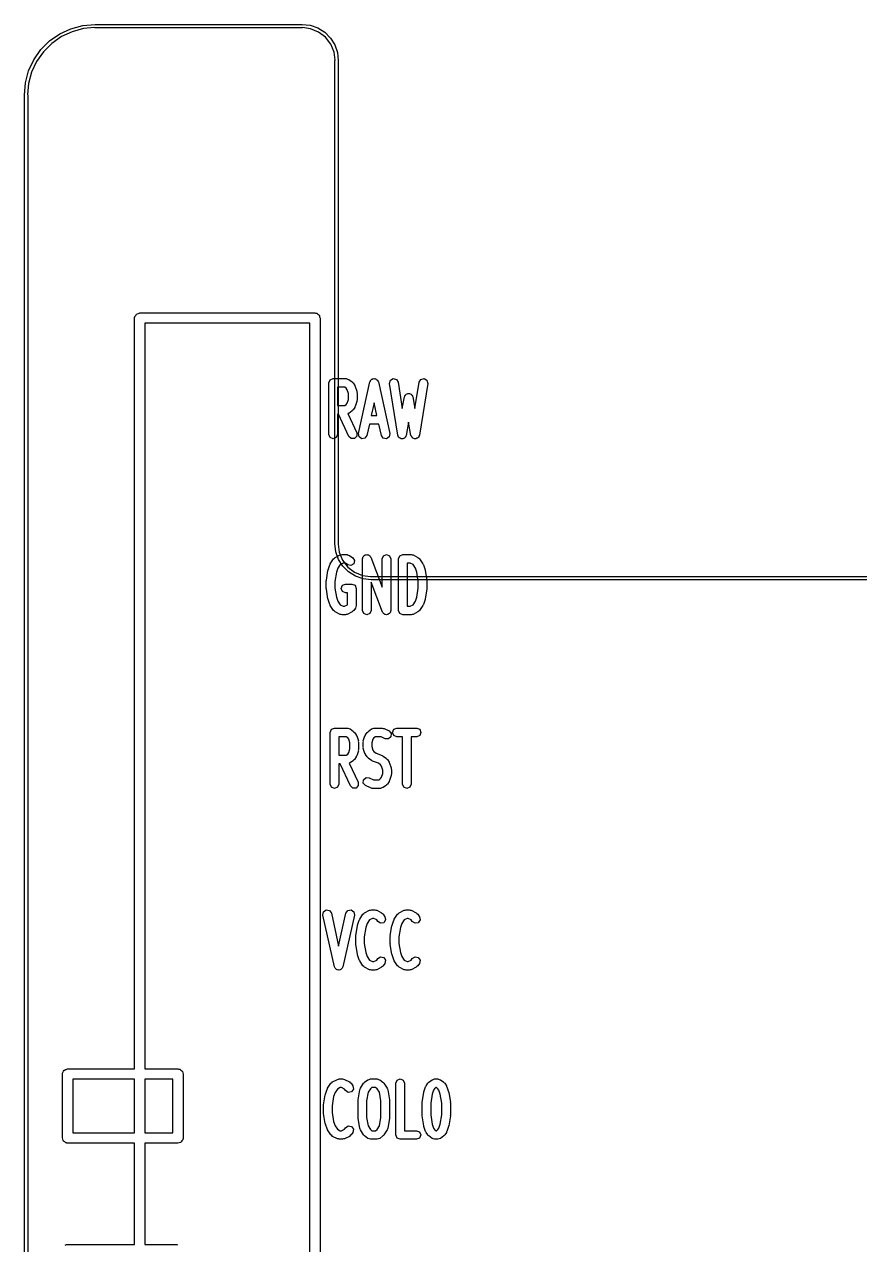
# Model space of a CAD drawing. Extents: x 66 to 223, y -169 to -36.
# Drawn here: x 89.17 to 101.27, y -59.14 to -41.45 of the extents above; entities that cross this region are included whole.
import ezdxf

# ---------------------------------------------------------------- set-up
doc = ezdxf.new("R2010")
doc.units = 0
doc.layers.add('BLACK', color=7, linetype='CONTINUOUS')

msp = doc.modelspace()

# ---------------------------------------------------------------- linework, layer by layer
at = {"layer": 'BLACK', "linetype": 'CONTINUOUS'}
for p, q in [((89.6775, -41.592), (89.8394, -41.5165)), ((89.8394, -41.5165), (90.012, -41.4703)), ((90.02, -41.5158), (89.8553, -41.56)), ((90.012, -41.4703), (90.19, -41.4547)), ((90.1826, -41.5016), (90.02, -41.5158)), ((90.19, -41.5047), (90.1826, -41.5016)), ((90.19, -41.4547), (90.19, -41.4547)), ((90.19, -41.4547), (93.19, -41.4547)), ((93.19, -41.5047), (90.19, -41.5047)), ((93.19, -41.4547), (93.3068, -41.4679)), ((93.1975, -41.5016), (93.19, -41.5047)), ((93.314, -41.5169), (93.1975, -41.5016)), ((93.3068, -41.4679), (93.4178, -41.5067)), ((93.4295, -41.5648), (93.314, -41.5169)), ((93.4178, -41.5067), (93.5173, -41.5692)), ((89.4048, -41.8208), (89.5311, -41.6945)), ((89.5609, -41.73), (89.4402, -41.8506)), ((89.5311, -41.6945), (89.6775, -41.592)), ((89.7006, -41.6321), (89.5609, -41.73)), ((89.8553, -41.56), (89.7006, -41.6321)), ((93.5288, -41.6409), (93.4295, -41.5648)), ((93.5173, -41.5692), (93.6005, -41.6524)), ((93.6049, -41.7402), (93.5288, -41.6409)), ((93.6005, -41.6524), (93.663, -41.7519)), ((89.3023, -41.9672), (89.4048, -41.8208)), ((89.4402, -41.8506), (89.3424, -41.9903)), ((93.6528, -41.8557), (93.6049, -41.7402)), ((93.6681, -41.9722), (93.6528, -41.8557)), ((93.663, -41.7519), (93.7018, -41.8629)), ((93.7018, -41.8629), (93.715, -41.9797)), ((89.2268, -42.1291), (89.3023, -41.9672)), ((89.3424, -41.9903), (89.2703, -42.145)), ((93.665, -41.9797), (93.6681, -41.9722)), ((93.665, -48.9797), (93.665, -41.9797)), ((93.715, -41.9797), (93.715, -41.9797)), ((93.715, -41.9797), (93.715, -48.9797)), ((89.1806, -42.3017), (89.2268, -42.1291)), ((89.2703, -42.145), (89.2261, -42.3098)), ((89.165, -42.4797), (89.1806, -42.3017)), ((89.2261, -42.3098), (89.2119, -42.4723)), ((89.165, -118.993), (89.165, -42.4797)), ((89.2119, -42.4723), (89.215, -42.4797)), ((89.215, -42.4797), (89.215, -119)), ((90.7614, -45.7117), (90.7631, -45.702)), ((90.7614, -56.592), (90.7614, -45.7117)), ((90.7625, -45.6987), (90.7642, -45.6958)), ((90.7631, -45.702), (90.7625, -45.6987)), ((90.7642, -45.6958), (90.7659, -45.686)), ((90.7659, -45.686), (90.7784, -45.6711)), ((90.7784, -45.6711), (90.7882, -45.6542)), ((90.7882, -45.6542), (90.7946, -45.6519)), ((90.7946, -45.6519), (90.7989, -45.6467)), ((90.7989, -45.6467), (90.8181, -45.6434)), ((90.8181, -45.6434), (90.8364, -45.6367)), ((90.8364, -45.6367), (93.3764, -45.6367)), ((90.9114, -45.7867), (90.9114, -56.592)), ((93.3014, -45.7867), (90.9114, -45.7867)), ((93.3014, -76.1167), (93.3014, -45.7867)), ((93.3764, -45.6367), (93.3861, -45.6384)), ((93.3861, -45.6384), (93.3894, -45.6378)), ((93.3894, -45.6378), (93.3923, -45.6395)), ((93.3923, -45.6395), (93.4021, -45.6412)), ((93.4021, -45.6412), (93.417, -45.6537)), ((93.417, -45.6537), (93.4339, -45.6635)), ((93.4339, -45.6635), (93.4362, -45.6698)), ((93.4362, -45.6698), (93.4414, -45.6742)), ((93.4414, -45.6742), (93.4447, -45.6934)), ((93.4447, -45.6934), (93.4514, -45.7117)), ((93.4514, -45.7117), (93.4514, -76.1917)), ((93.5765, -46.649), (93.5949, -46.6048)), ((93.5765, -47.399), (93.5765, -46.649)), ((93.5949, -46.6048), (93.639, -46.5865)), ((93.639, -46.5865), (93.8295, -46.5865)), ((93.8295, -46.5865), (93.8478, -46.5941)), ((93.8478, -46.5941), (93.867, -46.599)), ((93.867, -46.599), (93.9146, -46.6347)), ((93.9146, -46.6347), (93.9202, -46.644)), ((93.9202, -46.644), (93.9291, -46.65)), ((93.9291, -46.65), (93.953, -46.6857)), ((94.0066, -47.3854), (94.1733, -46.6354)), ((94.1733, -46.6354), (94.1796, -46.6264)), ((94.1796, -46.6264), (94.1816, -46.6154)), ((94.1816, -46.6154), (94.1928, -46.6075)), ((94.1928, -46.6075), (94.2007, -46.5963)), ((94.2007, -46.5963), (94.2117, -46.5943)), ((94.2117, -46.5943), (94.2207, -46.588)), ((94.2207, -46.588), (94.2343, -46.5904)), ((94.2343, -46.5904), (94.2478, -46.588)), ((94.2478, -46.588), (94.2569, -46.5943)), ((94.2569, -46.5943), (94.2678, -46.5963)), ((94.2678, -46.5963), (94.2757, -46.6075)), ((94.2757, -46.6075), (94.287, -46.6154)), ((94.287, -46.6154), (94.2889, -46.6264)), ((94.2889, -46.6264), (94.2953, -46.6354)), ((94.2953, -46.6354), (94.462, -47.3854)), ((94.4583, -46.6588), (94.4694, -46.6123)), ((94.5773, -47.4088), (94.4583, -46.6588)), ((94.4694, -46.6123), (94.5102, -46.5873)), ((94.5102, -46.5873), (94.5567, -46.5984)), ((94.5567, -46.5984), (94.5817, -46.6392)), ((94.5817, -46.6392), (94.6425, -47.0223)), ((94.826, -47.0223), (94.8868, -46.6392)), ((94.8868, -46.6392), (94.9119, -46.5984)), ((95.0103, -46.6588), (94.8912, -47.4088)), ((94.9119, -46.5984), (94.9584, -46.5873)), ((94.9584, -46.5873), (94.9991, -46.6123)), ((94.9991, -46.6123), (95.0103, -46.6588)), ((93.7015, -46.7115), (93.7015, -46.9793)), ((93.8087, -46.7115), (93.7015, -46.7115)), ((93.8311, -46.7283), (93.8087, -46.7115)), ((93.8443, -46.7481), (93.8311, -46.7283)), ((93.8623, -46.802), (93.8443, -46.7481)), ((93.8623, -46.8888), (93.8623, -46.802)), ((93.953, -46.6857), (93.9546, -46.6942)), ((93.9546, -46.6942), (93.9602, -46.7006)), ((93.9602, -46.7006), (93.9841, -46.7721)), ((93.9841, -46.7721), (93.9833, -46.7823)), ((93.9833, -46.7823), (93.9873, -46.7918)), ((93.9873, -46.7918), (93.9873, -46.899)), ((94.6425, -47.0223), (94.6728, -46.8523)), ((94.6728, -46.8523), (94.6801, -46.8408)), ((94.6801, -46.8408), (94.683, -46.8275)), ((94.683, -46.8275), (94.6925, -46.8215)), ((94.6925, -46.8215), (94.6985, -46.812)), ((94.6985, -46.812), (94.7118, -46.8091)), ((94.7118, -46.8091), (94.7234, -46.8017)), ((94.7234, -46.8017), (94.7343, -46.8041)), ((94.7343, -46.8041), (94.7452, -46.8017)), ((94.7452, -46.8017), (94.7567, -46.8091)), ((94.7567, -46.8091), (94.7701, -46.812)), ((94.7701, -46.812), (94.7761, -46.8215)), ((94.7761, -46.8215), (94.7855, -46.8275)), ((94.7855, -46.8275), (94.7885, -46.8408)), ((94.7885, -46.8408), (94.7958, -46.8523)), ((94.7958, -46.8523), (94.826, -47.0223)), ((93.7015, -46.9793), (93.8087, -46.9793)), ((93.8087, -46.9793), (93.8311, -46.9626)), ((93.8311, -46.9626), (93.8443, -46.9427)), ((93.8443, -46.9427), (93.8623, -46.8888)), ((93.953, -47.0051), (93.9291, -47.0408)), ((93.9546, -46.9967), (93.953, -47.0051)), ((93.9602, -46.9902), (93.9546, -46.9967)), ((93.9841, -46.9188), (93.9602, -46.9902)), ((93.9873, -46.899), (93.9833, -46.9085)), ((93.9833, -46.9085), (93.9841, -46.9188)), ((94.2343, -46.9371), (94.1932, -47.1222)), ((94.2754, -47.1222), (94.2343, -46.9371)), ((93.7183, -47.1043), (93.7015, -47.1043)), ((93.7015, -47.1043), (93.7015, -47.399)), ((93.8681, -47.4254), (93.7183, -47.1043)), ((93.867, -47.0918), (93.8522, -47.0956)), ((93.8522, -47.0956), (93.9814, -47.3726)), ((93.9146, -47.0561), (93.867, -47.0918)), ((93.9202, -47.0468), (93.9146, -47.0561)), ((93.9291, -47.0408), (93.9202, -47.0468)), ((94.1932, -47.1222), (94.2754, -47.1222)), ((93.9814, -47.3726), (93.9835, -47.4203)), ((94.0149, -47.4325), (94.0066, -47.3854)), ((94.1654, -47.2472), (94.1286, -47.4125)), ((94.3032, -47.2472), (94.1654, -47.2472)), ((94.3399, -47.4125), (94.3032, -47.2472)), ((94.462, -47.3854), (94.4537, -47.4325)), ((94.7343, -47.2204), (94.7006, -47.4099)), ((94.768, -47.4099), (94.7343, -47.2204)), ((93.5949, -47.4432), (93.5765, -47.399)), ((93.639, -47.4615), (93.5949, -47.4432)), ((93.6832, -47.4432), (93.639, -47.4615)), ((93.7015, -47.399), (93.6832, -47.4432)), ((93.9034, -47.4577), (93.8681, -47.4254)), ((93.9512, -47.4556), (93.9034, -47.4577)), ((93.9835, -47.4203), (93.9512, -47.4556)), ((94.0541, -47.46), (94.0149, -47.4325)), ((94.1012, -47.4517), (94.0541, -47.46)), ((94.1286, -47.4125), (94.1012, -47.4517)), ((94.3674, -47.4517), (94.3399, -47.4125)), ((94.4145, -47.46), (94.3674, -47.4517)), ((94.4537, -47.4325), (94.4145, -47.46)), ((94.5847, -47.4209), (94.5773, -47.4088)), ((94.5878, -47.4348), (94.5847, -47.4209)), ((94.5968, -47.4405), (94.5878, -47.4348)), ((94.6023, -47.4496), (94.5968, -47.4405)), ((94.6161, -47.4529), (94.6023, -47.4496)), ((94.6281, -47.4605), (94.6161, -47.4529)), ((94.6385, -47.4582), (94.6281, -47.4605)), ((94.6488, -47.4607), (94.6385, -47.4582)), ((94.661, -47.4533), (94.6488, -47.4607)), ((94.6748, -47.4502), (94.661, -47.4533)), ((94.6806, -47.4413), (94.6748, -47.4502)), ((94.6896, -47.4357), (94.6806, -47.4413)), ((94.6929, -47.4219), (94.6896, -47.4357)), ((94.7006, -47.4099), (94.6929, -47.4219)), ((94.7756, -47.4219), (94.768, -47.4099)), ((94.7789, -47.4357), (94.7756, -47.4219)), ((94.788, -47.4413), (94.7789, -47.4357)), ((94.7937, -47.4502), (94.788, -47.4413)), ((94.8076, -47.4533), (94.7937, -47.4502)), ((94.8197, -47.4607), (94.8076, -47.4533)), ((94.8301, -47.4582), (94.8197, -47.4607)), ((94.8405, -47.4605), (94.8301, -47.4582)), ((94.8524, -47.4529), (94.8405, -47.4605)), ((94.8662, -47.4496), (94.8524, -47.4529)), ((94.8718, -47.4405), (94.8662, -47.4496)), ((94.8808, -47.4348), (94.8718, -47.4405)), ((94.8838, -47.4209), (94.8808, -47.4348)), ((94.8912, -47.4088), (94.8838, -47.4209)), ((93.6782, -49.0965), (93.665, -48.9797)), ((93.665, -48.9797), (93.665, -48.9797)), ((93.715, -48.9797), (93.7119, -48.9872)), ((93.6706, -49.1788), (93.7421, -49.1431)), ((93.717, -49.2075), (93.6782, -49.0965)), ((93.7119, -48.9872), (93.7272, -49.1037)), ((93.7272, -49.1037), (93.7751, -49.2193)), ((93.7421, -49.1431), (93.7566, -49.1421)), ((93.7566, -49.1421), (93.77, -49.1365)), ((93.77, -49.1365), (93.8414, -49.1365)), ((93.8414, -49.1365), (93.8597, -49.1441)), ((93.8597, -49.1441), (93.8789, -49.149)), ((93.8789, -49.149), (93.9265, -49.1847)), ((94.0785, -49.1655), (94.0829, -49.1548)), ((94.0829, -49.1548), (94.0952, -49.1497)), ((94.0952, -49.1497), (94.1049, -49.1406)), ((94.1049, -49.1406), (94.1165, -49.1409)), ((94.1165, -49.1409), (94.1271, -49.1365)), ((94.1271, -49.1365), (94.1394, -49.1416)), ((94.1394, -49.1416), (94.1527, -49.142)), ((94.1527, -49.142), (94.1606, -49.1504)), ((94.1606, -49.1504), (94.1713, -49.1548)), ((94.1713, -49.1548), (94.1764, -49.1671)), ((94.3504, -49.199), (94.3687, -49.1548)), ((94.3687, -49.1548), (94.4129, -49.1365)), ((94.4129, -49.1365), (94.4571, -49.1548)), ((94.4571, -49.1548), (94.4754, -49.199)), ((94.5884, -49.199), (94.6068, -49.1548)), ((94.6068, -49.1548), (94.6509, -49.1365)), ((94.6509, -49.1365), (94.77, -49.1365)), ((94.77, -49.1365), (94.7834, -49.1421)), ((94.7834, -49.1421), (94.7979, -49.1431)), ((94.7979, -49.1431), (94.8694, -49.1788)), ((93.5678, -49.3578), (93.5917, -49.2864)), ((93.5917, -49.2864), (93.5973, -49.2799)), ((93.5973, -49.2799), (93.5989, -49.2715)), ((93.5989, -49.2715), (93.6466, -49.2)), ((93.6466, -49.2), (93.66, -49.191)), ((93.66, -49.191), (93.6706, -49.1788)), ((93.7076, -49.3338), (93.688, -49.3927)), ((93.7414, -49.2832), (93.7076, -49.3338)), ((93.7795, -49.307), (93.717, -49.2075)), ((93.7848, -49.2615), (93.7414, -49.2832)), ((93.7751, -49.2193), (93.8512, -49.3185)), ((93.8627, -49.3902), (93.7795, -49.307)), ((93.8206, -49.2615), (93.7848, -49.2615)), ((93.8516, -49.2847), (93.8206, -49.2615)), ((93.8512, -49.3185), (93.9504, -49.3946)), ((93.8979, -49.2966), (93.8516, -49.2847)), ((93.9391, -49.2722), (93.8979, -49.2966)), ((93.9265, -49.1847), (93.9509, -49.2259)), ((93.9509, -49.2259), (93.9391, -49.2722)), ((94.0646, -49.199), (94.0697, -49.1867)), ((94.0646, -49.949), (94.0646, -49.199)), ((94.0697, -49.1867), (94.0701, -49.1734)), ((94.0701, -49.1734), (94.0785, -49.1655)), ((94.1764, -49.1671), (94.1855, -49.1767)), ((94.1855, -49.1767), (94.3504, -49.6094)), ((94.3504, -49.6094), (94.3504, -49.199)), ((94.4754, -49.199), (94.4754, -49.949)), ((94.5884, -49.949), (94.5884, -49.199)), ((94.7134, -49.2615), (94.7134, -49.8865)), ((94.7552, -49.2615), (94.7134, -49.2615)), ((94.7986, -49.2832), (94.7552, -49.2615)), ((94.8324, -49.3338), (94.7986, -49.2832)), ((94.852, -49.3927), (94.8324, -49.3338)), ((94.8694, -49.1788), (94.88, -49.191)), ((94.88, -49.191), (94.8934, -49.2)), ((94.8934, -49.2), (94.9411, -49.2715)), ((94.9411, -49.2715), (94.9427, -49.2799)), ((94.9427, -49.2799), (94.9483, -49.2864)), ((94.9483, -49.2864), (94.9722, -49.3578)), ((93.5417, -49.5101), (93.5655, -49.3673)), ((93.5429, -49.5154), (93.5417, -49.5101)), ((93.5655, -49.3673), (93.5682, -49.3629)), ((93.5682, -49.3629), (93.5678, -49.3578)), ((93.688, -49.3927), (93.6658, -49.5256)), ((93.9622, -49.4527), (93.8627, -49.3902)), ((93.9504, -49.3946), (94.066, -49.4425)), ((94.0732, -49.4915), (93.9622, -49.4527)), ((94.066, -49.4425), (94.1825, -49.4578)), ((94.19, -49.5047), (94.0732, -49.4915)), ((94.1825, -49.4578), (94.19, -49.4547)), ((94.19, -49.4547), (103.99, -49.4547)), ((103.99, -49.5047), (94.19, -49.5047)), ((94.8742, -49.5256), (94.852, -49.3927)), ((94.9722, -49.3578), (94.9718, -49.3629)), ((94.9718, -49.3629), (94.9745, -49.3673)), ((94.9745, -49.3673), (94.9983, -49.5101)), ((94.9983, -49.5101), (94.9971, -49.5154)), ((93.5408, -49.5204), (93.5429, -49.5154)), ((93.5408, -49.6276), (93.5408, -49.5204)), ((93.5429, -49.6326), (93.5408, -49.6276)), ((93.5417, -49.6378), (93.5429, -49.6326)), ((93.5655, -49.7807), (93.5417, -49.6378)), ((93.6658, -49.5256), (93.6658, -49.6224)), ((93.6658, -49.6224), (93.688, -49.7553)), ((93.7551, -49.6276), (93.7734, -49.5834)), ((93.7734, -49.6718), (93.7551, -49.6276)), ((93.7734, -49.5834), (93.8176, -49.5651)), ((93.8176, -49.6901), (93.7734, -49.6718)), ((93.8176, -49.5651), (93.9129, -49.5651)), ((93.9129, -49.5651), (93.9571, -49.5834)), ((93.9571, -49.5834), (93.9754, -49.6276)), ((93.9754, -49.6276), (93.9754, -49.8776)), ((94.3545, -49.9712), (94.1896, -49.5386)), ((94.1896, -49.5386), (94.1896, -49.949)), ((94.852, -49.7553), (94.8742, -49.6224)), ((94.8742, -49.6224), (94.8742, -49.5256)), ((94.9983, -49.6378), (94.9745, -49.7807)), ((94.9971, -49.5154), (94.9992, -49.5204)), ((94.9992, -49.6276), (94.9971, -49.6326)), ((94.9971, -49.6326), (94.9983, -49.6378)), ((94.9992, -49.5204), (94.9992, -49.6276)), ((93.5682, -49.785), (93.5655, -49.7807)), ((93.5678, -49.7902), (93.5682, -49.785)), ((93.5917, -49.8616), (93.5678, -49.7902)), ((93.5973, -49.8681), (93.5917, -49.8616)), ((93.688, -49.7553), (93.7076, -49.8141)), ((93.7076, -49.8141), (93.7414, -49.8648)), ((93.7414, -49.8648), (93.7848, -49.8865)), ((93.8029, -49.8865), (93.8463, -49.8648)), ((93.8504, -49.6901), (93.8176, -49.6901)), ((93.8463, -49.8648), (93.8504, -49.8586)), ((93.8504, -49.8586), (93.8504, -49.6901)), ((94.7552, -49.8865), (94.7986, -49.8648)), ((94.7986, -49.8648), (94.8324, -49.8141)), ((94.8324, -49.8141), (94.852, -49.7553)), ((94.9483, -49.8616), (94.9427, -49.8681)), ((94.9722, -49.7902), (94.9483, -49.8616)), ((94.9745, -49.7807), (94.9718, -49.785)), ((94.9718, -49.785), (94.9722, -49.7902)), ((93.5989, -49.8765), (93.5973, -49.8681)), ((93.6466, -49.9479), (93.5989, -49.8765)), ((93.66, -49.9569), (93.6466, -49.9479)), ((93.6706, -49.9692), (93.66, -49.9569)), ((93.742, -50.0049), (93.6706, -49.9692)), ((93.7566, -50.0059), (93.742, -50.0049)), ((93.77, -50.0115), (93.7566, -50.0059)), ((93.8176, -50.0115), (93.77, -50.0115)), ((93.7848, -49.8865), (93.8029, -49.8865)), ((93.8311, -50.0059), (93.8176, -50.0115)), ((93.8456, -50.0049), (93.8311, -50.0059)), ((93.917, -49.9692), (93.8456, -50.0049)), ((93.9276, -49.9569), (93.917, -49.9692)), ((93.9411, -49.9479), (93.9276, -49.9569)), ((93.9649, -49.9122), (93.9411, -49.9479)), ((93.9684, -49.8944), (93.9649, -49.9122)), ((93.9754, -49.8776), (93.9684, -49.8944)), ((94.0829, -49.9932), (94.0646, -49.949)), ((94.1271, -50.0115), (94.0829, -49.9932)), ((94.1713, -49.9932), (94.1271, -50.0115)), ((94.1896, -49.949), (94.1713, -49.9932)), ((94.3636, -49.9809), (94.3545, -49.9712)), ((94.3687, -49.9932), (94.3636, -49.9809)), ((94.3794, -49.9976), (94.3687, -49.9932)), ((94.3873, -50.006), (94.3794, -49.9976)), ((94.4006, -50.0064), (94.3873, -50.006)), ((94.4129, -50.0115), (94.4006, -50.0064)), ((94.4235, -50.0071), (94.4129, -50.0115)), ((94.4351, -50.0074), (94.4235, -50.0071)), ((94.4448, -49.9983), (94.4351, -50.0074)), ((94.4571, -49.9932), (94.4448, -49.9983)), ((94.4615, -49.9825), (94.4571, -49.9932)), ((94.4699, -49.9746), (94.4615, -49.9825)), ((94.4703, -49.9613), (94.4699, -49.9746)), ((94.4754, -49.949), (94.4703, -49.9613)), ((94.6068, -49.9932), (94.5884, -49.949)), ((94.6509, -50.0115), (94.6068, -49.9932)), ((94.77, -50.0115), (94.6509, -50.0115)), ((94.7134, -49.8865), (94.7552, -49.8865)), ((94.7834, -50.0059), (94.77, -50.0115)), ((94.798, -50.0049), (94.7834, -50.0059)), ((94.8694, -49.9692), (94.798, -50.0049)), ((94.88, -49.9569), (94.8694, -49.9692)), ((94.8934, -49.9479), (94.88, -49.9569)), ((94.9411, -49.8765), (94.8934, -49.9479)), ((94.9427, -49.8681), (94.9411, -49.8765)), ((93.598, -51.7145), (93.6163, -51.6703)), ((93.598, -52.4645), (93.598, -51.7145)), ((93.6163, -51.6703), (93.6605, -51.652)), ((93.6605, -51.652), (93.8509, -51.652)), ((93.723, -51.777), (93.723, -52.0448)), ((93.8301, -51.777), (93.723, -51.777)), ((93.8525, -51.7938), (93.8301, -51.777)), ((93.8509, -51.652), (93.8693, -51.6596)), ((93.8657, -51.8136), (93.8525, -51.7938)), ((93.8693, -51.6596), (93.8884, -51.6645)), ((93.8884, -51.6645), (93.9361, -51.7002)), ((93.9361, -51.7002), (93.9416, -51.7095)), ((93.9416, -51.7095), (93.9506, -51.7155)), ((93.9506, -51.7155), (93.9744, -51.7512)), ((93.9744, -51.7512), (93.976, -51.7597)), ((93.976, -51.7597), (93.9817, -51.7661)), ((93.9817, -51.7661), (94.0055, -51.8376)), ((94.0774, -51.8376), (94.1012, -51.7661)), ((94.1012, -51.7661), (94.1068, -51.7597)), ((94.1068, -51.7597), (94.1085, -51.7512)), ((94.1085, -51.7512), (94.1323, -51.7155)), ((94.1323, -51.7155), (94.1413, -51.7095)), ((94.1413, -51.7095), (94.1468, -51.7002)), ((94.1468, -51.7002), (94.1944, -51.6645)), ((94.1944, -51.6645), (94.2136, -51.6596)), ((94.2136, -51.6596), (94.2319, -51.652)), ((94.2304, -51.7938), (94.2171, -51.8136)), ((94.2527, -51.777), (94.2304, -51.7938)), ((94.2319, -51.652), (94.3509, -51.652)), ((94.3362, -51.777), (94.2527, -51.777)), ((94.3944, -51.8061), (94.3362, -51.777)), ((94.3509, -51.652), (94.3644, -51.6576)), ((94.3644, -51.6576), (94.3789, -51.6586)), ((94.3789, -51.6586), (94.4503, -51.6943)), ((94.4421, -51.8095), (94.3944, -51.8061)), ((94.4783, -51.7781), (94.4421, -51.8095)), ((94.4503, -51.6943), (94.4817, -51.7304)), ((94.4817, -51.7304), (94.4783, -51.7781)), ((94.5027, -51.7145), (94.521, -51.6703)), ((94.521, -51.7587), (94.5027, -51.7145)), ((94.521, -51.6703), (94.5652, -51.652)), ((94.5652, -51.777), (94.521, -51.7587)), ((94.5652, -51.652), (94.8509, -51.652)), ((94.6456, -51.777), (94.5652, -51.777)), ((94.6456, -52.4645), (94.6456, -51.777)), ((94.8509, -51.777), (94.7706, -51.777)), ((94.7706, -51.777), (94.7706, -52.4645)), ((94.8509, -51.652), (94.8951, -51.6703)), ((94.8951, -51.7587), (94.8509, -51.777)), ((94.8951, -51.6703), (94.9134, -51.7145)), ((94.9134, -51.7145), (94.8951, -51.7587)), ((93.8837, -51.8675), (93.8657, -51.8136)), ((93.8657, -52.0082), (93.8837, -51.9543)), ((93.8837, -51.9543), (93.8837, -51.8675)), ((94.0055, -51.9843), (93.9817, -52.0557)), ((94.0055, -51.8376), (94.0048, -51.8478)), ((94.0048, -51.8478), (94.0087, -51.8573)), ((94.0087, -51.9645), (94.0048, -51.974)), ((94.0048, -51.974), (94.0055, -51.9843)), ((94.0087, -51.8573), (94.0087, -51.9645)), ((94.0742, -51.8573), (94.0781, -51.8478)), ((94.0742, -51.9288), (94.0742, -51.8573)), ((94.0781, -51.9383), (94.0742, -51.9288)), ((94.0781, -51.8478), (94.0774, -51.8376)), ((94.0774, -51.9485), (94.0781, -51.9383)), ((94.1012, -52.02), (94.0774, -51.9485)), ((94.2171, -51.8136), (94.1992, -51.8675)), ((94.1992, -51.8675), (94.1992, -51.9186)), ((94.1992, -51.9186), (94.2171, -51.9725)), ((94.2171, -51.9725), (94.2304, -51.9923)), ((93.723, -52.0448), (93.8301, -52.0448)), ((93.8301, -52.0448), (93.8525, -52.0281)), ((93.8525, -52.0281), (93.8657, -52.0082)), ((93.8884, -52.1573), (93.8736, -52.1611)), ((93.8736, -52.1611), (94.0028, -52.4381)), ((93.9361, -52.1216), (93.8884, -52.1573)), ((93.9416, -52.1123), (93.9361, -52.1216)), ((93.9506, -52.1063), (93.9416, -52.1123)), ((93.9744, -52.0706), (93.9506, -52.1063)), ((93.976, -52.0622), (93.9744, -52.0706)), ((93.9817, -52.0557), (93.976, -52.0622)), ((94.1068, -52.0264), (94.1012, -52.02)), ((94.1085, -52.0349), (94.1068, -52.0264)), ((94.1323, -52.0706), (94.1085, -52.0349)), ((94.1413, -52.0766), (94.1323, -52.0706)), ((94.1468, -52.0859), (94.1413, -52.0766)), ((94.1944, -52.1216), (94.1468, -52.0859)), ((94.2033, -52.1239), (94.1944, -52.1216)), ((94.21, -52.1302), (94.2033, -52.1239)), ((94.2968, -52.1627), (94.21, -52.1302)), ((94.2304, -51.9923), (94.2622, -52.0163)), ((94.2622, -52.0163), (94.3491, -52.0488)), ((94.3287, -52.1866), (94.2968, -52.1627)), ((94.3491, -52.0488), (94.3558, -52.0551)), ((94.3558, -52.0551), (94.3646, -52.0573)), ((94.3646, -52.0573), (94.4123, -52.0931)), ((94.4123, -52.0931), (94.4178, -52.1024)), ((94.4178, -52.1024), (94.4268, -52.1084)), ((94.4268, -52.1084), (94.4506, -52.1441)), ((94.4506, -52.1441), (94.4522, -52.1525)), ((94.4522, -52.1525), (94.4579, -52.159)), ((94.4579, -52.159), (94.4817, -52.2304)), ((93.7397, -52.1698), (93.723, -52.1698)), ((93.723, -52.1698), (93.723, -52.4645)), ((93.8896, -52.4909), (93.7397, -52.1698)), ((94.3419, -52.2065), (94.3287, -52.1866)), ((94.3599, -52.2603), (94.3419, -52.2065)), ((94.3419, -52.3654), (94.3599, -52.3115)), ((94.3599, -52.3115), (94.3599, -52.2603)), ((94.4817, -52.2304), (94.4809, -52.2407)), ((94.4809, -52.2407), (94.4849, -52.2502)), ((94.4849, -52.3216), (94.4809, -52.3311)), ((94.4809, -52.3311), (94.4817, -52.3414)), ((94.4849, -52.2502), (94.4849, -52.3216)), ((93.6163, -52.5087), (93.598, -52.4645)), ((93.6605, -52.527), (93.6163, -52.5087)), ((93.7047, -52.5087), (93.6605, -52.527)), ((93.723, -52.4645), (93.7047, -52.5087)), ((93.9248, -52.5232), (93.8896, -52.4909)), ((94.0049, -52.4858), (93.9726, -52.5211)), ((94.0028, -52.4381), (94.0049, -52.4858)), ((94.0774, -52.4485), (94.0808, -52.4008)), ((94.1087, -52.4847), (94.0774, -52.4485)), ((94.0808, -52.4008), (94.1169, -52.3695)), ((94.1801, -52.5204), (94.1087, -52.4847)), ((94.1169, -52.3695), (94.1646, -52.3729)), ((94.1646, -52.3729), (94.2229, -52.402)), ((94.2229, -52.402), (94.3063, -52.402)), ((94.3063, -52.402), (94.3287, -52.3852)), ((94.3287, -52.3852), (94.3419, -52.3654)), ((94.3646, -52.5145), (94.3454, -52.5194)), ((94.4123, -52.4788), (94.3646, -52.5145)), ((94.4178, -52.4695), (94.4123, -52.4788)), ((94.4268, -52.4634), (94.4178, -52.4695)), ((94.4506, -52.4277), (94.4268, -52.4634)), ((94.4522, -52.4193), (94.4506, -52.4277)), ((94.4579, -52.4128), (94.4522, -52.4193)), ((94.4817, -52.3414), (94.4579, -52.4128)), ((94.6639, -52.5087), (94.6456, -52.4645)), ((94.7081, -52.527), (94.6639, -52.5087)), ((94.7523, -52.5087), (94.7081, -52.527)), ((94.7706, -52.4645), (94.7523, -52.5087)), ((93.9726, -52.5211), (93.9248, -52.5232)), ((94.1947, -52.5214), (94.1801, -52.5204)), ((94.2081, -52.527), (94.1947, -52.5214)), ((94.3271, -52.527), (94.2081, -52.527)), ((94.3454, -52.5194), (94.3271, -52.527)), ((93.4923, -54.3625), (93.5006, -54.3154)), ((93.659, -55.1125), (93.4923, -54.3625)), ((93.5006, -54.3154), (93.5398, -54.288)), ((93.5398, -54.288), (93.5869, -54.2963)), ((93.5869, -54.2963), (93.6143, -54.3354)), ((93.6143, -54.3354), (93.72, -54.8109)), ((93.72, -54.8109), (93.8257, -54.3354)), ((93.9477, -54.3625), (93.781, -55.1125)), ((93.8257, -54.3354), (93.8531, -54.2963)), ((93.8531, -54.2963), (93.9002, -54.288)), ((93.9002, -54.288), (93.9394, -54.3154)), ((93.9394, -54.3154), (93.9477, -54.3625)), ((93.994, -54.5078), (94.0178, -54.4364)), ((94.0178, -54.4364), (94.0235, -54.4299)), ((94.0235, -54.4299), (94.0251, -54.4215)), ((94.0251, -54.4215), (94.0728, -54.35)), ((94.0728, -54.35), (94.0862, -54.341)), ((94.0862, -54.341), (94.0968, -54.3288)), ((94.0968, -54.3288), (94.1682, -54.2931)), ((94.1676, -54.4332), (94.1338, -54.4838)), ((94.2109, -54.4115), (94.1676, -54.4332)), ((94.1682, -54.2931), (94.1828, -54.2921)), ((94.1828, -54.2921), (94.1962, -54.2865)), ((94.1962, -54.2865), (94.2438, -54.2865)), ((94.2291, -54.4115), (94.2109, -54.4115)), ((94.2724, -54.4332), (94.2291, -54.4115)), ((94.2438, -54.2865), (94.2572, -54.2921)), ((94.2572, -54.2921), (94.2718, -54.2931)), ((94.2718, -54.2931), (94.3432, -54.3288)), ((94.287, -54.4551), (94.2724, -54.4332)), ((94.3268, -54.4817), (94.287, -54.4551)), ((94.3432, -54.3288), (94.3538, -54.341)), ((94.3538, -54.341), (94.3672, -54.35)), ((94.3672, -54.35), (94.3911, -54.3857)), ((94.4003, -54.4327), (94.3737, -54.4724)), ((94.3911, -54.3857), (94.4003, -54.4327)), ((94.494, -54.5078), (94.5178, -54.4364)), ((94.5178, -54.4364), (94.5235, -54.4299)), ((94.5235, -54.4299), (94.5251, -54.4215)), ((94.5251, -54.4215), (94.5728, -54.35)), ((94.5728, -54.35), (94.5862, -54.341)), ((94.5862, -54.341), (94.5968, -54.3288)), ((94.5968, -54.3288), (94.6682, -54.2931)), ((94.6676, -54.4332), (94.6338, -54.4838)), ((94.7109, -54.4115), (94.6676, -54.4332)), ((94.6682, -54.2931), (94.6828, -54.2921)), ((94.6828, -54.2921), (94.6962, -54.2865)), ((94.6962, -54.2865), (94.7438, -54.2865)), ((94.7291, -54.4115), (94.7109, -54.4115)), ((94.7724, -54.4332), (94.7291, -54.4115)), ((94.7438, -54.2865), (94.7572, -54.2921)), ((94.7572, -54.2921), (94.7718, -54.2931)), ((94.7718, -54.2931), (94.8432, -54.3288)), ((94.787, -54.4551), (94.7724, -54.4332)), ((94.8268, -54.4817), (94.787, -54.4551)), ((94.8432, -54.3288), (94.8538, -54.341)), ((94.8538, -54.341), (94.8672, -54.35)), ((94.8672, -54.35), (94.8911, -54.3857)), ((94.9003, -54.4327), (94.8737, -54.4724)), ((94.8911, -54.3857), (94.9003, -54.4327)), ((93.9679, -54.6601), (93.9917, -54.5173)), ((93.9917, -54.5173), (93.9944, -54.5129)), ((93.9944, -54.5129), (93.994, -54.5078)), ((94.1142, -54.5427), (94.092, -54.6756)), ((94.1338, -54.4838), (94.1142, -54.5427)), ((94.3737, -54.4724), (94.3268, -54.4817)), ((94.4679, -54.6601), (94.4917, -54.5173)), ((94.4917, -54.5173), (94.4944, -54.5129)), ((94.4944, -54.5129), (94.494, -54.5078)), ((94.6142, -54.5427), (94.592, -54.6756)), ((94.6338, -54.4838), (94.6142, -54.5427)), ((94.8737, -54.4724), (94.8268, -54.4817)), ((93.967, -54.6704), (93.9691, -54.6654)), ((93.967, -54.7776), (93.967, -54.6704)), ((93.9691, -54.7826), (93.967, -54.7776)), ((93.9691, -54.6654), (93.9679, -54.6601)), ((93.9679, -54.7878), (93.9691, -54.7826)), ((93.9917, -54.9307), (93.9679, -54.7878)), ((94.092, -54.6756), (94.092, -54.7724)), ((94.092, -54.7724), (94.1142, -54.9053)), ((94.467, -54.6704), (94.4691, -54.6654)), ((94.467, -54.7776), (94.467, -54.6704)), ((94.4691, -54.7826), (94.467, -54.7776)), ((94.4691, -54.6654), (94.4679, -54.6601)), ((94.4679, -54.7878), (94.4691, -54.7826)), ((94.4917, -54.9307), (94.4679, -54.7878)), ((94.592, -54.6756), (94.592, -54.7724)), ((94.592, -54.7724), (94.6142, -54.9053)), ((93.9944, -54.935), (93.9917, -54.9307)), ((93.994, -54.9402), (93.9944, -54.935)), ((94.0178, -55.0116), (93.994, -54.9402)), ((94.1142, -54.9053), (94.1338, -54.9641)), ((94.1338, -54.9641), (94.1676, -55.0148)), ((94.2724, -55.0148), (94.287, -54.9929)), ((94.287, -54.9929), (94.3268, -54.9663)), ((94.3268, -54.9663), (94.3737, -54.9756)), ((94.3737, -54.9756), (94.4003, -55.0153)), ((94.4944, -54.935), (94.4917, -54.9307)), ((94.494, -54.9402), (94.4944, -54.935)), ((94.5178, -55.0116), (94.494, -54.9402)), ((94.6142, -54.9053), (94.6338, -54.9641)), ((94.6338, -54.9641), (94.6676, -55.0148)), ((94.7724, -55.0148), (94.787, -54.9929)), ((94.787, -54.9929), (94.8268, -54.9663)), ((94.8268, -54.9663), (94.8737, -54.9756)), ((94.8737, -54.9756), (94.9003, -55.0153)), ((93.6654, -55.1216), (93.659, -55.1125)), ((93.6673, -55.1325), (93.6654, -55.1216)), ((93.6785, -55.1404), (93.6673, -55.1325)), ((93.6864, -55.1517), (93.6785, -55.1404)), ((93.6974, -55.1536), (93.6864, -55.1517)), ((93.7064, -55.16), (93.6974, -55.1536)), ((93.72, -55.1576), (93.7064, -55.16)), ((93.7336, -55.16), (93.72, -55.1576)), ((93.7426, -55.1536), (93.7336, -55.16)), ((93.7536, -55.1517), (93.7426, -55.1536)), ((93.7615, -55.1404), (93.7536, -55.1517)), ((93.7727, -55.1325), (93.7615, -55.1404)), ((93.7746, -55.1216), (93.7727, -55.1325)), ((93.781, -55.1125), (93.7746, -55.1216)), ((94.0235, -55.0181), (94.0178, -55.0116)), ((94.0251, -55.0265), (94.0235, -55.0181)), ((94.0728, -55.0979), (94.0251, -55.0265)), ((94.0862, -55.1069), (94.0728, -55.0979)), ((94.0968, -55.1192), (94.0862, -55.1069)), ((94.1682, -55.1549), (94.0968, -55.1192)), ((94.1676, -55.0148), (94.2109, -55.0365)), ((94.1827, -55.1559), (94.1682, -55.1549)), ((94.1962, -55.1615), (94.1827, -55.1559)), ((94.2438, -55.1615), (94.1962, -55.1615)), ((94.2109, -55.0365), (94.2291, -55.0365)), ((94.2291, -55.0365), (94.2724, -55.0148)), ((94.2573, -55.1559), (94.2438, -55.1615)), ((94.2718, -55.1549), (94.2573, -55.1559)), ((94.3432, -55.1192), (94.2718, -55.1549)), ((94.3538, -55.1069), (94.3432, -55.1192)), ((94.3672, -55.0979), (94.3538, -55.1069)), ((94.3911, -55.0622), (94.3672, -55.0979)), ((94.4003, -55.0153), (94.3911, -55.0622)), ((94.5235, -55.0181), (94.5178, -55.0116)), ((94.5251, -55.0265), (94.5235, -55.0181)), ((94.5728, -55.0979), (94.5251, -55.0265)), ((94.5862, -55.1069), (94.5728, -55.0979)), ((94.5968, -55.1192), (94.5862, -55.1069)), ((94.6682, -55.1549), (94.5968, -55.1192)), ((94.6676, -55.0148), (94.7109, -55.0365)), ((94.6827, -55.1559), (94.6682, -55.1549)), ((94.6962, -55.1615), (94.6827, -55.1559)), ((94.7438, -55.1615), (94.6962, -55.1615)), ((94.7109, -55.0365), (94.7291, -55.0365)), ((94.7291, -55.0365), (94.7724, -55.0148)), ((94.7573, -55.1559), (94.7438, -55.1615)), ((94.7718, -55.1549), (94.7573, -55.1559)), ((94.8432, -55.1192), (94.7718, -55.1549)), ((94.8538, -55.1069), (94.8432, -55.1192)), ((94.8672, -55.0979), (94.8538, -55.1069)), ((94.8911, -55.0622), (94.8672, -55.0979)), ((94.9003, -55.0153), (94.8911, -55.0622)), ((89.716, -56.667), (89.7177, -56.6573)), ((89.716, -57.592), (89.716, -56.667)), ((89.7171, -56.654), (89.7188, -56.6511)), ((89.7177, -56.6573), (89.7171, -56.654)), ((89.7188, -56.6511), (89.7205, -56.6413)), ((89.7205, -56.6413), (89.733, -56.6264)), ((89.733, -56.6264), (89.7427, -56.6095)), ((89.7427, -56.6095), (89.7491, -56.6072)), ((89.7491, -56.6072), (89.7535, -56.602)), ((89.7535, -56.602), (89.7726, -56.5987)), ((89.7726, -56.5987), (89.791, -56.592)), ((89.791, -56.592), (90.7614, -56.592)), ((89.866, -56.742), (89.866, -57.517)), ((90.7614, -56.742), (89.866, -56.742)), ((90.7614, -57.517), (90.7614, -56.742)), ((90.9114, -56.592), (91.391, -56.592)), ((90.9114, -56.742), (90.9114, -57.517)), ((91.316, -56.742), (90.9114, -56.742)), ((91.316, -57.517), (91.316, -56.742)), ((91.391, -56.592), (91.4007, -56.5937)), ((91.4007, -56.5937), (91.404, -56.5931)), ((91.404, -56.5931), (91.4069, -56.5948)), ((91.4069, -56.5948), (91.4166, -56.5965)), ((91.4166, -56.5965), (91.4315, -56.609)), ((91.4315, -56.609), (91.4484, -56.6188)), ((91.4484, -56.6188), (91.4507, -56.6251)), ((91.4507, -56.6251), (91.4559, -56.6295)), ((91.4559, -56.6295), (91.4593, -56.6487)), ((91.4593, -56.6487), (91.466, -56.667)), ((91.466, -56.667), (91.466, -57.592)), ((93.6301, -56.7788), (93.7016, -56.7431)), ((93.7016, -56.7431), (93.7161, -56.7421)), ((93.7161, -56.7421), (93.7295, -56.7365)), ((93.7295, -56.7365), (93.7771, -56.7365)), ((93.7771, -56.7365), (93.7906, -56.7421)), ((93.7906, -56.7421), (93.8051, -56.7431)), ((93.8051, -56.7431), (93.8765, -56.7788)), ((94.0968, -56.7847), (94.1444, -56.749)), ((94.1444, -56.749), (94.1636, -56.7441)), ((94.1636, -56.7441), (94.1819, -56.7365)), ((94.1819, -56.7365), (94.2771, -56.7365)), ((94.2771, -56.7365), (94.2954, -56.7441)), ((94.2954, -56.7441), (94.3146, -56.749)), ((94.3146, -56.749), (94.3623, -56.7847)), ((94.548, -56.799), (94.5663, -56.7548)), ((94.5663, -56.7548), (94.6105, -56.7365)), ((94.6105, -56.7365), (94.6547, -56.7548)), ((94.6547, -56.7548), (94.673, -56.799)), ((95.0254, -56.7847), (95.073, -56.749)), ((95.073, -56.749), (95.0922, -56.7441)), ((95.0922, -56.7441), (95.1105, -56.7365)), ((95.1105, -56.7365), (95.1581, -56.7365)), ((95.1581, -56.7365), (95.1764, -56.7441)), ((95.1764, -56.7441), (95.1956, -56.749)), ((95.1956, -56.749), (95.2432, -56.7847)), ((93.5274, -56.9578), (93.5512, -56.8864)), ((93.5512, -56.8864), (93.5568, -56.8799)), ((93.5568, -56.8799), (93.5585, -56.8715)), ((93.5585, -56.8715), (93.6061, -56.8)), ((93.6061, -56.8), (93.6195, -56.791)), ((93.6195, -56.791), (93.6301, -56.7788)), ((93.6671, -56.9338), (93.6475, -56.9927)), ((93.7009, -56.8832), (93.6671, -56.9338)), ((93.7443, -56.8615), (93.7009, -56.8832)), ((93.7624, -56.8615), (93.7443, -56.8615)), ((93.8058, -56.8832), (93.7624, -56.8615)), ((93.8204, -56.9051), (93.8058, -56.8832)), ((93.8601, -56.9317), (93.8204, -56.9051)), ((93.9071, -56.9224), (93.8601, -56.9317)), ((93.8765, -56.7788), (93.8871, -56.791)), ((93.8871, -56.791), (93.9006, -56.8)), ((93.9006, -56.8), (93.9244, -56.8357)), ((93.9337, -56.8827), (93.9071, -56.9224)), ((93.9244, -56.8357), (93.9337, -56.8827)), ((94.0012, -57.0387), (94.025, -56.8959)), ((94.025, -56.8959), (94.0321, -56.8845)), ((94.0321, -56.8845), (94.0347, -56.8715)), ((94.0347, -56.8715), (94.0823, -56.8)), ((94.0823, -56.8), (94.0913, -56.794)), ((94.0913, -56.794), (94.0968, -56.7847)), ((94.1461, -56.9296), (94.1254, -57.0542)), ((94.1804, -56.8783), (94.1461, -56.9296)), ((94.2027, -56.8615), (94.1804, -56.8783)), ((94.2563, -56.8615), (94.2027, -56.8615)), ((94.2787, -56.8783), (94.2563, -56.8615)), ((94.3129, -56.9296), (94.2787, -56.8783)), ((94.3337, -57.0542), (94.3129, -56.9296)), ((94.3623, -56.7847), (94.3678, -56.794)), ((94.3678, -56.794), (94.3768, -56.8)), ((94.3768, -56.8), (94.4244, -56.8715)), ((94.4244, -56.8715), (94.427, -56.8845)), ((94.427, -56.8845), (94.434, -56.8959)), ((94.434, -56.8959), (94.4578, -57.0387)), ((94.548, -57.549), (94.548, -56.799)), ((94.673, -56.799), (94.673, -57.4865)), ((94.9298, -57.0744), (94.9536, -56.9316)), ((94.9536, -56.9316), (94.9563, -56.9272)), ((94.9559, -56.9221), (94.9798, -56.8506)), ((94.9563, -56.9272), (94.9559, -56.9221)), ((94.9798, -56.8506), (94.9854, -56.8442)), ((94.9854, -56.8442), (94.987, -56.8357)), ((94.987, -56.8357), (95.0109, -56.8)), ((95.0109, -56.8), (95.0198, -56.794)), ((95.0198, -56.794), (95.0254, -56.7847)), ((95.0957, -56.8981), (95.0761, -56.957)), ((95.1089, -56.8783), (95.0957, -56.8981)), ((95.1313, -56.8615), (95.1089, -56.8783)), ((95.1373, -56.8615), (95.1313, -56.8615)), ((95.1596, -56.8783), (95.1373, -56.8615)), ((95.1729, -56.8981), (95.1596, -56.8783)), ((95.1925, -56.957), (95.1729, -56.8981)), ((95.2432, -56.7847), (95.2487, -56.794)), ((95.2487, -56.794), (95.2577, -56.8)), ((95.2577, -56.8), (95.2815, -56.8357)), ((95.2815, -56.8357), (95.2832, -56.8442)), ((95.2832, -56.8442), (95.2888, -56.8506)), ((95.2888, -56.8506), (95.3126, -56.9221)), ((95.3126, -56.9221), (95.3123, -56.9272)), ((95.3123, -56.9272), (95.315, -56.9316)), ((95.315, -56.9316), (95.3388, -57.0744)), ((93.5012, -57.1101), (93.525, -56.9673)), ((93.5024, -57.1154), (93.5012, -57.1101)), ((93.525, -56.9673), (93.5277, -56.9629)), ((93.5277, -56.9629), (93.5274, -56.9578)), ((93.6475, -56.9927), (93.6254, -57.1256)), ((94.0004, -57.049), (94.0024, -57.044)), ((94.0004, -57.299), (94.0004, -57.049)), ((94.0024, -57.044), (94.0012, -57.0387)), ((94.1254, -57.0542), (94.1254, -57.2938)), ((94.3337, -57.2938), (94.3337, -57.0542)), ((94.4578, -57.0387), (94.4566, -57.044)), ((94.4566, -57.044), (94.4587, -57.049)), ((94.4587, -57.049), (94.4587, -57.299)), ((94.9289, -57.0847), (94.931, -57.0797)), ((94.9289, -57.2633), (94.9289, -57.0847)), ((94.931, -57.0797), (94.9298, -57.0744)), ((95.0761, -56.957), (95.0539, -57.0899)), ((95.0539, -57.0899), (95.0539, -57.2581)), ((95.2146, -57.0899), (95.1925, -56.957)), ((95.2146, -57.2581), (95.2146, -57.0899)), ((95.3388, -57.0744), (95.3376, -57.0797)), ((95.3376, -57.0797), (95.3396, -57.0847)), ((95.3396, -57.0847), (95.3396, -57.2633)), ((93.5004, -57.1204), (93.5024, -57.1154)), ((93.5004, -57.2276), (93.5004, -57.1204)), ((93.5024, -57.2326), (93.5004, -57.2276)), ((93.5012, -57.2378), (93.5024, -57.2326)), ((93.525, -57.3807), (93.5012, -57.2378)), ((93.6254, -57.1256), (93.6254, -57.2224)), ((93.6254, -57.2224), (93.6475, -57.3553)), ((94.931, -57.2683), (94.9289, -57.2633)), ((94.9298, -57.2735), (94.931, -57.2683)), ((94.9536, -57.4164), (94.9298, -57.2735)), ((95.0539, -57.2581), (95.0761, -57.391)), ((95.1925, -57.391), (95.2146, -57.2581)), ((95.3388, -57.2735), (95.315, -57.4164)), ((95.3396, -57.2633), (95.3376, -57.2683)), ((95.3376, -57.2683), (95.3388, -57.2735)), ((93.5277, -57.385), (93.525, -57.3807)), ((93.5274, -57.3902), (93.5277, -57.385)), ((93.5512, -57.4616), (93.5274, -57.3902)), ((93.5568, -57.4681), (93.5512, -57.4616)), ((93.5585, -57.4765), (93.5568, -57.4681)), ((93.6475, -57.3553), (93.6671, -57.4141)), ((93.6671, -57.4141), (93.7009, -57.4648)), ((93.7009, -57.4648), (93.7443, -57.4865)), ((93.7624, -57.4865), (93.8058, -57.4648)), ((93.8058, -57.4648), (93.8204, -57.4429)), ((93.8204, -57.4429), (93.8601, -57.4163)), ((93.8601, -57.4163), (93.9071, -57.4256)), ((93.9071, -57.4256), (93.9337, -57.4653)), ((93.9337, -57.4653), (93.9244, -57.5122)), ((94.0024, -57.304), (94.0004, -57.299)), ((94.0012, -57.3093), (94.0024, -57.304)), ((94.025, -57.4521), (94.0012, -57.3093)), ((94.0321, -57.4634), (94.025, -57.4521)), ((94.0347, -57.4765), (94.0321, -57.4634)), ((94.1254, -57.2938), (94.1461, -57.4183)), ((94.1461, -57.4183), (94.1804, -57.4697)), ((94.2787, -57.4697), (94.3129, -57.4183)), ((94.3129, -57.4183), (94.3337, -57.2938)), ((94.427, -57.4634), (94.4244, -57.4765)), ((94.434, -57.4521), (94.427, -57.4634)), ((94.4578, -57.3093), (94.434, -57.4521)), ((94.4587, -57.299), (94.4566, -57.304)), ((94.4566, -57.304), (94.4578, -57.3093)), ((94.9563, -57.4208), (94.9536, -57.4164)), ((94.9559, -57.4259), (94.9563, -57.4208)), ((94.9798, -57.4973), (94.9559, -57.4259)), ((95.0761, -57.391), (95.0957, -57.4499)), ((95.0957, -57.4499), (95.1089, -57.4697)), ((95.1596, -57.4697), (95.1729, -57.4499)), ((95.1729, -57.4499), (95.1925, -57.391)), ((95.3126, -57.4259), (95.2888, -57.4973)), ((95.315, -57.4164), (95.3123, -57.4208)), ((95.3123, -57.4208), (95.3126, -57.4259)), ((89.7226, -57.6103), (89.716, -57.592)), ((89.726, -57.6295), (89.7226, -57.6103)), ((89.7312, -57.6338), (89.726, -57.6295)), ((89.7335, -57.6402), (89.7312, -57.6338)), ((89.7504, -57.6499), (89.7335, -57.6402)), ((89.866, -57.517), (90.7614, -57.517)), ((90.9114, -57.517), (91.316, -57.517)), ((91.4489, -57.6326), (91.4392, -57.6494)), ((91.4614, -57.6176), (91.4489, -57.6326)), ((91.4631, -57.6079), (91.4614, -57.6176)), ((91.4648, -57.605), (91.4631, -57.6079)), ((91.466, -57.592), (91.4642, -57.6017)), ((91.4642, -57.6017), (91.4648, -57.605)), ((93.6061, -57.5479), (93.5585, -57.4765)), ((93.6195, -57.5569), (93.6061, -57.5479)), ((93.6301, -57.5692), (93.6195, -57.5569)), ((93.7016, -57.6049), (93.6301, -57.5692)), ((93.7161, -57.6059), (93.7016, -57.6049)), ((93.7295, -57.6115), (93.7161, -57.6059)), ((93.7771, -57.6115), (93.7295, -57.6115)), ((93.7443, -57.4865), (93.7624, -57.4865)), ((93.7906, -57.6059), (93.7771, -57.6115)), ((93.8051, -57.6049), (93.7906, -57.6059)), ((93.8765, -57.5692), (93.8051, -57.6049)), ((93.8871, -57.5569), (93.8765, -57.5692)), ((93.9006, -57.5479), (93.8871, -57.5569)), ((93.9244, -57.5122), (93.9006, -57.5479)), ((94.0823, -57.5479), (94.0347, -57.4765)), ((94.0913, -57.554), (94.0823, -57.5479)), ((94.0968, -57.5633), (94.0913, -57.554)), ((94.1444, -57.599), (94.0968, -57.5633)), ((94.1636, -57.6039), (94.1444, -57.599)), ((94.1819, -57.6115), (94.1636, -57.6039)), ((94.1804, -57.4697), (94.2027, -57.4865)), ((94.2771, -57.6115), (94.1819, -57.6115)), ((94.2027, -57.4865), (94.2563, -57.4865)), ((94.2563, -57.4865), (94.2787, -57.4697)), ((94.2955, -57.6039), (94.2771, -57.6115)), ((94.3146, -57.599), (94.2955, -57.6039)), ((94.3623, -57.5633), (94.3146, -57.599)), ((94.3678, -57.554), (94.3623, -57.5633)), ((94.3768, -57.5479), (94.3678, -57.554)), ((94.4244, -57.4765), (94.3768, -57.5479)), ((94.5663, -57.5932), (94.548, -57.549)), ((94.6105, -57.6115), (94.5663, -57.5932)), ((94.8486, -57.6115), (94.6105, -57.6115)), ((94.673, -57.4865), (94.8486, -57.4865)), ((94.8486, -57.4865), (94.8928, -57.5048)), ((94.8928, -57.5932), (94.8486, -57.6115)), ((94.8928, -57.5048), (94.9111, -57.549)), ((94.9111, -57.549), (94.8928, -57.5932)), ((94.9854, -57.5038), (94.9798, -57.4973)), ((94.987, -57.5122), (94.9854, -57.5038)), ((95.0109, -57.5479), (94.987, -57.5122)), ((95.0198, -57.554), (95.0109, -57.5479)), ((95.0254, -57.5633), (95.0198, -57.554)), ((95.073, -57.599), (95.0254, -57.5633)), ((95.0922, -57.6039), (95.073, -57.599)), ((95.1105, -57.6115), (95.0922, -57.6039)), ((95.1089, -57.4697), (95.1313, -57.4865)), ((95.1581, -57.6115), (95.1105, -57.6115)), ((95.1313, -57.4865), (95.1373, -57.4865)), ((95.1373, -57.4865), (95.1596, -57.4697)), ((95.1764, -57.6039), (95.1581, -57.6115)), ((95.1956, -57.599), (95.1764, -57.6039)), ((95.2432, -57.5633), (95.1956, -57.599)), ((95.2487, -57.554), (95.2432, -57.5633)), ((95.2577, -57.5479), (95.2487, -57.554)), ((95.2815, -57.5122), (95.2577, -57.5479)), ((95.2832, -57.5038), (95.2815, -57.5122)), ((95.2888, -57.4973), (95.2832, -57.5038)), ((89.7653, -57.6625), (89.7504, -57.6499)), ((89.775, -57.6642), (89.7653, -57.6625)), ((89.7779, -57.6659), (89.775, -57.6642)), ((89.7812, -57.6653), (89.7779, -57.6659)), ((89.791, -57.667), (89.7812, -57.6653)), ((90.7614, -57.667), (89.791, -57.667)), ((90.7614, -59.1368), (90.7614, -57.667)), ((91.391, -57.667), (90.9114, -57.667)), ((90.9114, -57.667), (90.9114, -59.1368)), ((91.4093, -57.6603), (91.391, -57.667)), ((91.4285, -57.6569), (91.4093, -57.6603)), ((91.4328, -57.6518), (91.4285, -57.6569)), ((91.4392, -57.6494), (91.4328, -57.6518)), ((89.7581, -59.1435), (89.7764, -59.1368)), ((89.7764, -59.1368), (90.7614, -59.1368)), ((90.9114, -59.1368), (91.3764, -59.1368)), ((91.3764, -59.1368), (91.3862, -59.1386))]:
    msp.add_line(p, q, dxfattribs=at)

doc.saveas('drawing.dxf')
